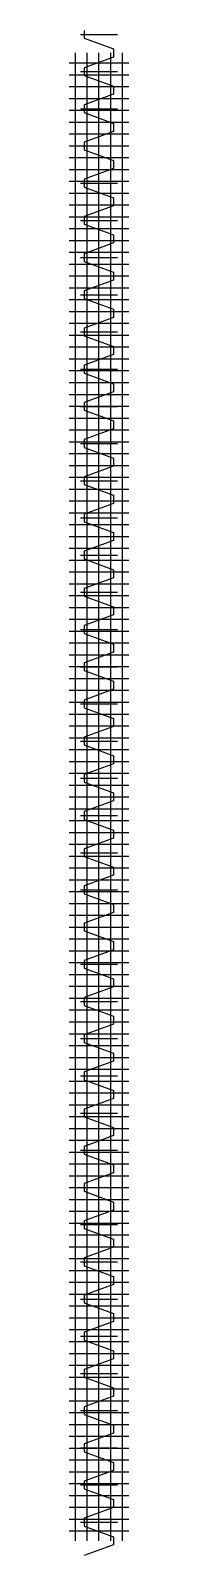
# Model space of a CAD drawing. Extents: x 0 to 5, y -1 to 128.
import ezdxf

# ---------------------------------------------------------------- set-up
doc = ezdxf.new("R2010")
doc.units = 0

msp = doc.modelspace()

# ---------------------------------------------------------------- linework, layer by layer
at = {"layer": 'a'}
for p, q in [((1.25664, 127.56252), (1.25664, 126.90648)), ((1.25664, 126.90648), (3.73818, 126.00327)), ((3.73818, 125.32414), (1.25664, 124.42093)), ((3.73818, 126.00327), (3.73818, 125.32414)), ((1.25664, 124.42093), (1.25664, 123.76489)), ((1.25664, 123.76489), (3.73818, 122.86168)), ((3.73818, 122.86168), (3.73818, 122.18255)), ((3.73818, 122.18255), (1.25664, 121.27934)), ((1.25664, 121.27934), (1.25664, 120.6233)), ((1.25664, 120.6233), (3.73818, 119.72009)), ((3.73818, 119.04095), (1.25664, 118.13774)), ((3.73818, 119.72009), (3.73818, 119.04095)), ((1.25664, 118.13774), (1.25664, 117.4817)), ((1.25664, 117.4817), (3.73818, 116.5785)), ((3.73818, 116.5785), (3.73818, 115.89936)), ((3.73818, 115.89936), (1.25664, 114.99615)), ((1.25664, 114.99615), (1.25664, 114.34011)), ((1.25664, 114.34011), (3.73818, 113.4369)), ((3.73818, 113.4369), (3.73818, 112.75777)), ((3.73818, 112.75777), (1.25664, 111.85456)), ((1.25664, 111.85456), (1.25664, 111.19852)), ((1.25664, 111.19852), (3.73818, 110.29531)), ((3.73818, 109.61617), (1.25664, 108.71297)), ((3.73818, 110.29531), (3.73818, 109.61617)), ((1.25664, 108.71297), (1.25664, 108.05693)), ((1.25664, 108.05693), (3.73818, 107.15372)), ((3.73818, 107.15372), (3.73818, 106.47458)), ((3.73818, 106.47458), (1.25664, 105.57137)), ((1.25664, 105.57137), (1.25664, 104.91533)), ((1.25664, 104.91533), (3.73818, 104.01213)), ((3.73818, 103.33299), (1.25664, 102.42978)), ((3.73818, 104.01213), (3.73818, 103.33299)), ((1.25664, 102.42978), (1.25664, 101.77374)), ((1.25664, 101.77374), (3.73818, 100.87053)), ((3.73818, 100.87053), (3.73818, 100.1914)), ((3.73818, 100.1914), (1.25664, 99.28819)), ((1.25664, 99.28819), (1.25664, 98.63215)), ((1.25664, 98.63215), (3.73818, 97.72894)), ((3.73818, 97.0498), (1.25664, 96.1466)), ((3.73818, 97.72894), (3.73818, 97.0498)), ((1.25664, 96.1466), (1.25664, 95.49056)), ((1.25664, 95.49056), (3.73818, 94.58735)), ((3.73818, 94.58735), (3.73818, 93.90821)), ((3.73818, 93.90821), (1.25664, 93.005)), ((1.25664, 93.005), (1.25664, 92.34896)), ((1.25664, 92.34896), (3.73818, 91.44576)), ((3.73818, 90.76662), (1.25664, 89.86341)), ((3.73818, 91.44576), (3.73818, 90.76662)), ((1.25664, 89.86341), (1.25664, 89.20737)), ((1.25664, 89.20737), (3.73818, 88.30416)), ((3.73818, 87.62503), (1.25664, 86.72182)), ((3.73818, 88.30416), (3.73818, 87.62503)), ((1.25664, 86.72182), (1.25664, 86.06578)), ((1.25664, 86.06578), (3.73818, 85.16257)), ((3.73818, 85.16257), (3.73818, 84.48343)), ((3.73818, 84.48343), (1.25664, 83.58022)), ((1.25664, 83.58022), (1.25664, 82.92419)), ((1.25664, 82.92419), (3.73818, 82.02098)), ((3.73818, 81.34184), (1.25664, 80.43863)), ((3.73818, 82.02098), (3.73818, 81.34184)), ((1.25664, 80.43863), (1.25664, 79.78259)), ((1.25664, 79.78259), (3.73818, 78.87938)), ((3.73818, 78.87938), (3.73818, 78.20025)), ((3.73818, 78.20025), (1.25664, 77.29704)), ((1.25664, 77.29704), (1.25664, 76.641)), ((1.25664, 76.641), (3.73818, 75.73779)), ((3.73818, 75.05866), (1.25664, 74.15545)), ((3.73818, 75.73779), (3.73818, 75.05866)), ((1.25664, 74.15545), (1.25664, 73.49941)), ((1.25664, 73.49941), (3.73818, 72.5962)), ((3.73818, 72.5962), (3.73818, 71.91706)), ((3.73818, 71.91706), (1.25664, 71.01385)), ((1.25664, 71.01385), (1.25664, 70.35782)), ((1.25664, 70.35782), (3.73818, 69.45461)), ((3.73818, 68.77547), (1.25664, 67.87226)), ((3.73818, 69.45461), (3.73818, 68.77547)), ((1.25664, 67.87226), (1.25664, 67.21622)), ((1.25664, 67.21622), (3.73818, 66.31301)), ((3.73818, 66.31301), (3.73818, 65.63388)), ((3.73818, 65.63388), (1.25664, 64.73067)), ((1.25664, 64.73067), (1.25664, 64.07463)), ((1.25664, 64.07463), (3.73818, 63.17142)), ((3.73818, 63.17142), (3.73818, 62.49228)), ((3.73818, 62.49228), (1.25664, 61.58908)), ((1.25664, 61.58908), (1.25664, 60.93304)), ((1.25664, 60.93304), (3.73818, 60.02983)), ((3.73818, 59.35069), (1.25664, 58.44748)), ((3.73818, 60.02983), (3.73818, 59.35069)), ((1.25664, 58.44748), (1.25664, 57.79144)), ((1.25664, 57.79144), (3.73818, 56.88824)), ((3.73818, 56.88824), (3.73818, 56.2091)), ((3.73818, 56.2091), (1.25664, 55.30589)), ((1.25664, 55.30589), (1.25664, 54.64985)), ((1.25664, 54.64985), (3.73818, 53.74664)), ((3.73818, 53.06751), (1.25664, 52.1643)), ((3.73818, 53.74664), (3.73818, 53.06751)), ((1.25664, 52.1643), (1.25664, 51.50826)), ((1.25664, 51.50826), (3.73818, 50.60505)), ((3.73818, 50.60505), (3.73818, 49.92591)), ((3.73818, 49.92591), (1.25664, 49.02271)), ((1.25664, 49.02271), (1.25664, 48.36667)), ((1.25664, 48.36667), (3.73818, 47.46346)), ((3.73818, 46.78432), (1.25664, 45.88111)), ((3.73818, 47.46346), (3.73818, 46.78432)), ((1.25664, 45.88111), (1.25664, 45.22507)), ((1.25664, 45.22507), (3.73818, 44.32187)), ((3.73818, 44.32187), (3.73818, 43.64273)), ((3.73818, 43.64273), (1.25664, 42.73952)), ((1.25664, 42.73952), (1.25664, 42.08348)), ((1.25664, 42.08348), (3.73818, 41.18027)), ((3.73818, 40.50114), (1.25664, 39.59793)), ((3.73818, 41.18027), (3.73818, 40.50114)), ((1.25664, 39.59793), (1.25664, 38.94189)), ((1.25664, 38.94189), (3.73818, 38.03868)), ((3.73818, 37.35954), (1.25664, 36.45634)), ((3.73818, 38.03868), (3.73818, 37.35954)), ((1.25664, 36.45634), (1.25664, 35.8003)), ((1.25664, 35.8003), (3.73818, 34.89709)), ((3.73818, 34.89709), (3.73818, 34.21795)), ((3.73818, 34.21795), (1.25664, 33.31474)), ((1.25664, 33.31474), (1.25664, 32.6587)), ((1.25664, 32.6587), (3.73818, 31.7555)), ((3.73818, 31.07636), (1.25664, 30.17315)), ((3.73818, 31.7555), (3.73818, 31.07636)), ((1.25664, 30.17315), (1.25664, 29.51711)), ((1.25664, 29.51711), (3.73818, 28.6139)), ((3.73818, 28.6139), (3.73818, 27.93477)), ((3.73818, 27.93477), (1.25664, 27.03156)), ((1.25664, 27.03156), (1.25664, 26.37552)), ((1.25664, 26.37552), (3.73818, 25.47231)), ((3.73818, 24.79317), (1.25664, 23.88996)), ((3.73818, 25.47231), (3.73818, 24.79317)), ((1.25664, 23.88996), (1.25664, 23.23393)), ((1.25664, 23.23393), (3.73818, 22.33072)), ((3.73818, 22.33072), (3.73818, 21.65158)), ((3.73818, 21.65158), (1.25664, 20.74837)), ((1.25664, 20.74837), (1.25664, 20.09233)), ((1.25664, 20.09233), (3.73818, 19.18912)), ((3.73818, 18.50999), (1.25664, 17.60678)), ((3.73818, 19.18912), (3.73818, 18.50999)), ((1.25664, 17.60678), (1.25664, 16.95074)), ((1.25664, 16.95074), (3.73818, 16.04753)), ((3.73818, 16.04753), (3.73818, 15.36839)), ((3.73818, 15.36839), (1.25664, 14.46519)), ((1.25664, 14.46519), (1.25664, 13.80915)), ((1.25664, 13.80915), (3.73818, 12.90594)), ((3.73818, 12.90594), (3.73818, 12.2268)), ((3.73818, 12.2268), (1.25664, 11.32359)), ((1.25664, 11.32359), (1.25664, 10.66755)), ((1.25664, 10.66755), (3.73818, 9.76435)), ((3.73818, 9.08521), (1.25664, 8.182)), ((3.73818, 9.76435), (3.73818, 9.08521)), ((1.25664, 8.182), (1.25664, 7.52596)), ((1.25664, 7.52596), (3.73818, 6.62275)), ((3.73818, 6.62275), (3.73818, 5.94362)), ((3.73818, 5.94362), (1.25664, 5.04041)), ((1.25664, 5.04041), (1.25664, 4.38437)), ((1.25664, 4.38437), (3.73818, 3.48116)), ((3.73818, 2.80202), (1.25664, 1.89882)), ((3.73818, 3.48116), (3.73818, 2.80202)), ((1.25664, 1.89882), (1.25664, 1.24278)), ((1.25664, 1.24278), (3.73818, 0.33957)), ((3.73818, 0.33957), (3.73818, -0.33957)), ((3.73818, -0.33957), (1.25664, -1.24278))]:
    msp.add_line(p, q, dxfattribs=at)
at = {"layer": 'b'}
for p, q in [((0.51327, 0), (0.51327, 125.66371)), ((1.51327, 0), (1.51327, 125.66371)), ((2.51327, 0), (2.51327, 125.66371)), ((3.51327, 0), (3.51327, 125.66371)), ((4.51327, 0), (4.51327, 125.66371)), ((0, 124.83185), (5.02655, 124.83185)), ((0, 123.83185), (5.02655, 123.83185)), ((0, 122.83185), (5.02655, 122.83185)), ((0, 121.83185), (5.02655, 121.83185)), ((0, 120.83185), (5.02655, 120.83185)), ((0, 119.83185), (5.02655, 119.83185)), ((0, 118.83185), (5.02655, 118.83185)), ((0, 117.83185), (5.02655, 117.83185)), ((0, 116.83185), (5.02655, 116.83185)), ((0, 115.83185), (5.02655, 115.83185)), ((0, 114.83185), (5.02655, 114.83185)), ((0, 113.83185), (5.02655, 113.83185)), ((0, 112.83185), (5.02655, 112.83185)), ((0, 111.83185), (5.02655, 111.83185)), ((0, 110.83185), (5.02655, 110.83185)), ((0, 109.83185), (5.02655, 109.83185)), ((0, 108.83185), (5.02655, 108.83185)), ((0, 107.83185), (5.02655, 107.83185)), ((0, 106.83185), (5.02655, 106.83185)), ((0, 105.83185), (5.02655, 105.83185)), ((0, 104.83185), (5.02655, 104.83185)), ((0, 103.83185), (5.02655, 103.83185)), ((0, 102.83185), (5.02655, 102.83185)), ((0, 101.83185), (5.02655, 101.83185)), ((0, 100.83185), (5.02655, 100.83185)), ((0, 99.83185), (5.02655, 99.83185)), ((0, 98.83185), (5.02655, 98.83185)), ((0, 97.83185), (5.02655, 97.83185)), ((0, 96.83185), (5.02655, 96.83185)), ((0, 95.83185), (5.02655, 95.83185)), ((0, 94.83185), (5.02655, 94.83185)), ((0, 93.83185), (5.02655, 93.83185)), ((0, 92.83185), (5.02655, 92.83185)), ((0, 91.83185), (5.02655, 91.83185)), ((0, 90.83185), (5.02655, 90.83185)), ((0, 89.83185), (5.02655, 89.83185)), ((0, 88.83185), (5.02655, 88.83185)), ((0, 87.83185), (5.02655, 87.83185)), ((0, 86.83185), (5.02655, 86.83185)), ((0, 85.83185), (5.02655, 85.83185)), ((0, 84.83185), (5.02655, 84.83185)), ((0, 83.83185), (5.02655, 83.83185)), ((0, 82.83185), (5.02655, 82.83185)), ((0, 81.83185), (5.02655, 81.83185)), ((0, 80.83185), (5.02655, 80.83185)), ((0, 79.83185), (5.02655, 79.83185)), ((0, 78.83185), (5.02655, 78.83185)), ((0, 77.83185), (5.02655, 77.83185)), ((0, 76.83185), (5.02655, 76.83185)), ((0, 75.83185), (5.02655, 75.83185)), ((0, 74.83185), (5.02655, 74.83185)), ((0, 73.83185), (5.02655, 73.83185)), ((0, 72.83185), (5.02655, 72.83185)), ((0, 71.83185), (5.02655, 71.83185)), ((0, 70.83185), (5.02655, 70.83185)), ((0, 69.83185), (5.02655, 69.83185)), ((0, 68.83185), (5.02655, 68.83185)), ((0, 67.83185), (5.02655, 67.83185)), ((0, 66.83185), (5.02655, 66.83185)), ((0, 65.83185), (5.02655, 65.83185)), ((0, 64.83185), (5.02655, 64.83185)), ((0, 63.83185), (5.02655, 63.83185)), ((0, 62.83185), (5.02655, 62.83185)), ((0, 61.83185), (5.02655, 61.83185)), ((0, 60.83185), (5.02655, 60.83185)), ((0, 59.83185), (5.02655, 59.83185)), ((0, 58.83185), (5.02655, 58.83185)), ((0, 57.83185), (5.02655, 57.83185)), ((0, 56.83185), (5.02655, 56.83185)), ((0, 55.83185), (5.02655, 55.83185)), ((0, 54.83185), (5.02655, 54.83185)), ((0, 53.83185), (5.02655, 53.83185)), ((0, 52.83185), (5.02655, 52.83185)), ((0, 51.83185), (5.02655, 51.83185)), ((0, 50.83185), (5.02655, 50.83185)), ((0, 49.83185), (5.02655, 49.83185)), ((0, 48.83185), (5.02655, 48.83185)), ((0, 47.83185), (5.02655, 47.83185)), ((0, 46.83185), (5.02655, 46.83185)), ((0, 45.83185), (5.02655, 45.83185)), ((0, 44.83185), (5.02655, 44.83185)), ((0, 43.83185), (5.02655, 43.83185)), ((0, 42.83185), (5.02655, 42.83185)), ((0, 41.83185), (5.02655, 41.83185)), ((0, 40.83185), (5.02655, 40.83185)), ((0, 39.83185), (5.02655, 39.83185)), ((0, 38.83185), (5.02655, 38.83185)), ((0, 37.83185), (5.02655, 37.83185)), ((0, 36.83185), (5.02655, 36.83185)), ((0, 35.83185), (5.02655, 35.83185)), ((0, 34.83185), (5.02655, 34.83185)), ((0, 33.83185), (5.02655, 33.83185)), ((0, 32.83185), (5.02655, 32.83185)), ((0, 31.83185), (5.02655, 31.83185)), ((0, 30.83185), (5.02655, 30.83185)), ((0, 29.83185), (5.02655, 29.83185)), ((0, 28.83185), (5.02655, 28.83185)), ((0, 27.83185), (5.02655, 27.83185)), ((0, 26.83185), (5.02655, 26.83185)), ((0, 25.83185), (5.02655, 25.83185)), ((0, 24.83185), (5.02655, 24.83185)), ((0, 23.83185), (5.02655, 23.83185)), ((0, 22.83185), (5.02655, 22.83185)), ((0, 21.83185), (5.02655, 21.83185)), ((0, 20.83185), (5.02655, 20.83185)), ((0, 19.83185), (5.02655, 19.83185)), ((0, 18.83185), (5.02655, 18.83185)), ((0, 17.83185), (5.02655, 17.83185)), ((0, 16.83185), (5.02655, 16.83185)), ((0, 15.83185), (5.02655, 15.83185)), ((0, 14.83185), (5.02655, 14.83185)), ((0, 13.83185), (5.02655, 13.83185)), ((0, 12.83185), (5.02655, 12.83185)), ((0, 11.83185), (5.02655, 11.83185)), ((0, 10.83185), (5.02655, 10.83185)), ((0, 9.83185), (5.02655, 9.83185)), ((0, 8.83185), (5.02655, 8.83185)), ((0, 7.83185), (5.02655, 7.83185)), ((0, 6.83185), (5.02655, 6.83185)), ((0, 5.83185), (5.02655, 5.83185)), ((0, 4.83185), (5.02655, 4.83185)), ((0, 3.83185), (5.02655, 3.83185)), ((0, 2.83185), (5.02655, 2.83185)), ((0, 1.83185), (5.02655, 1.83185)), ((0, 0.83185), (5.02655, 0.83185))]:
    msp.add_line(p, q, dxfattribs=at)
at = {"layer": 'c'}
for p, q in [((0.94248, 127.2345), (4.08407, 127.2345)), ((2.51327, 0), (2.51327, 125.66371)), ((0.94248, 124.09291), (4.08407, 124.09291)), ((0.94248, 120.95132), (4.08407, 120.95132)), ((0.94248, 117.80972), (4.08407, 117.80972)), ((0.94248, 114.66813), (4.08407, 114.66813)), ((0.94248, 111.52654), (4.08407, 111.52654)), ((0.94248, 108.38495), (4.08407, 108.38495)), ((0.94248, 105.24335), (4.08407, 105.24335)), ((0.94248, 102.10176), (4.08407, 102.10176)), ((0.94248, 98.96017), (4.08407, 98.96017)), ((0.94248, 95.81858), (4.08407, 95.81858)), ((0.94248, 92.67698), (4.08407, 92.67698)), ((0.94248, 89.53539), (4.08407, 89.53539)), ((0.94248, 86.3938), (4.08407, 86.3938)), ((0.94248, 83.25221), (4.08407, 83.25221)), ((0.94248, 80.11061), (4.08407, 80.11061)), ((0.94248, 76.96902), (4.08407, 76.96902)), ((0.94248, 73.82743), (4.08407, 73.82743)), ((0.94248, 70.68583), (4.08407, 70.68583)), ((0.94248, 67.54424), (4.08407, 67.54424)), ((0.94248, 64.40265), (4.08407, 64.40265)), ((0.94248, 61.26106), (4.08407, 61.26106)), ((0.94248, 58.11946), (4.08407, 58.11946)), ((0.94248, 54.97787), (4.08407, 54.97787)), ((0.94248, 51.83628), (4.08407, 51.83628)), ((0.94248, 48.69469), (4.08407, 48.69469)), ((0.94248, 45.55309), (4.08407, 45.55309)), ((0.94248, 42.4115), (4.08407, 42.4115)), ((0.94248, 39.26991), (4.08407, 39.26991)), ((0.94248, 36.12832), (4.08407, 36.12832)), ((0.94248, 32.98672), (4.08407, 32.98672)), ((0.94248, 29.84513), (4.08407, 29.84513)), ((0.94248, 26.70354), (4.08407, 26.70354)), ((0.94248, 23.56194), (4.08407, 23.56194)), ((0.94248, 20.42035), (4.08407, 20.42035)), ((0.94248, 17.27876), (4.08407, 17.27876)), ((0.94248, 14.13717), (4.08407, 14.13717)), ((0.94248, 10.99557), (4.08407, 10.99557)), ((0.94248, 7.85398), (4.08407, 7.85398)), ((0.94248, 4.71239), (4.08407, 4.71239)), ((0.94248, 1.5708), (4.08407, 1.5708))]:
    msp.add_line(p, q, dxfattribs=at)

doc.saveas('drawing.dxf')
